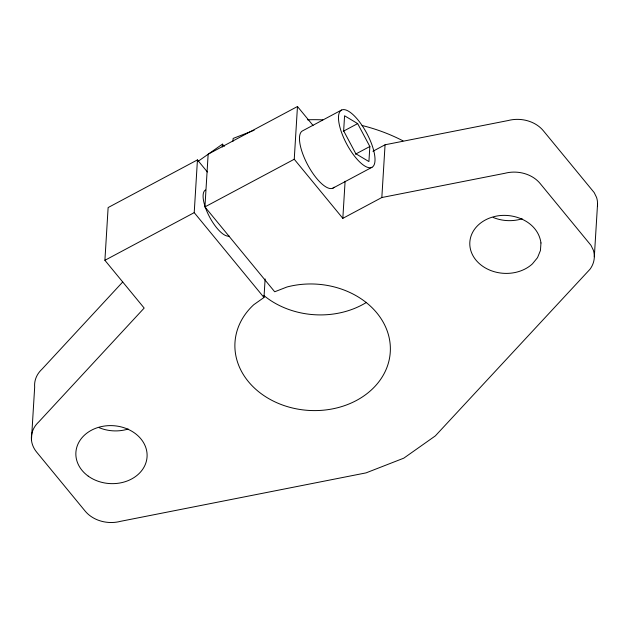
<?xml version="1.0" encoding="UTF-8"?>
<svg xmlns="http://www.w3.org/2000/svg" width="629" height="629" viewBox="0 0 629 629"><rect width="100%" height="100%" fill="white"/><g stroke="black" fill="none" stroke-linecap="round" stroke-linejoin="round"><path stroke-width="0.94" d="M31.45 439.852L34.674 387.11A30.609 24.885 3.5 0 1 42.009 369.168L122.718 281.989M265.123 278.946L263.983 297.493L253.723 304.743A77.799 63.262 3.5 0 0 285.079 405.902A77.799 63.262 3.5 0 0 390.365 349.708A77.799 63.262 3.5 0 0 286.989 286.989L274.7 291.777L204.928 206.917L208.152 154.184L297.47 106.513L294.246 159.247L342.829 218.342L381.834 197.522L504.867 173.29A30.499 24.798 3.5 0 1 540.114 183.479L590.993 245.357L593.351 250.2A30.978 25.191 3.5 0 1 590.01 269.228L435.339 435.889L403.794 458.164L366.039 472.882L120.524 521.331A30.609 24.885 3.5 0 1 85.159 511.102L36.671 452.133A30.609 24.885 3.5 0 1 38.778 421.902L144.167 308.068L104.901 260.304L108.125 207.562L197.443 159.9L207.381 171.984M263.983 297.493L194.219 212.633L197.443 159.9M222.249 147.076L222.43 144.151L198.111 161.315M232.958 141.36L233.139 138.435L254.116 130.258M342.829 218.342L345.101 181.231M369.844 146.502L368.916 161.574L355.825 153.743L343.654 130.84L344.574 115.775L357.665 123.606L369.844 146.502L355.464 154.176M381.834 197.522L385.066 144.78L508.09 120.548A30.499 24.798 3.5 0 1 543.338 130.738L594.216 192.616L596.583 197.459A30.978 25.191 3.5 0 1 597.44 205.887M594.326 256.75L597.55 204.008M341.531 110.051L302.525 130.871A32.417 11.385 61.9 0 0 308.642 166.575A32.417 11.385 61.9 0 0 334.141 187.19M343.292 131.28L357.665 123.606M104.901 260.304L194.219 212.633M204.928 206.917L294.246 159.247M372.926 151.259L385.066 144.78M332.953 188.118L371.959 167.298A32.417 11.385 61.9 0 0 357.901 119.84A32.417 11.385 61.9 0 0 340.383 128.882A32.417 11.385 61.9 0 0 371.959 167.298M297.47 106.513L313.045 125.446M222.43 144.151L224.301 146.423M229.129 236.056A25.931 9.105 61.9 0 1 209.095 216.054A25.931 9.105 61.9 0 1 205.541 189.982M128.19 429.025A35.656 28.997 3.5 0 1 99.225 427.704M522.133 218.774A35.656 28.997 3.5 0 1 493.167 217.453M307.416 119.801A162.085 131.791 3.5 0 1 322.811 119.856M362.084 125.493A162.085 131.791 3.5 0 1 402.992 140.841M366.542 302.345A77.799 63.262 3.5 0 1 263.81 295.473M540.964 242.959L540.437 250.515L537.52 257.646L532.417 263.873A35.656 28.997 3.5 0 1 475.964 260.099A35.656 28.997 3.5 0 1 493.671 216.746C512.8 211.486 538.031 221.51 540.964 242.959M88.217 476.129A35.656 28.997 3.5 0 0 146.486 460.766A35.656 28.997 3.5 0 0 99.728 426.997A35.656 28.997 3.5 0 0 88.217 476.129"/></g></svg>
